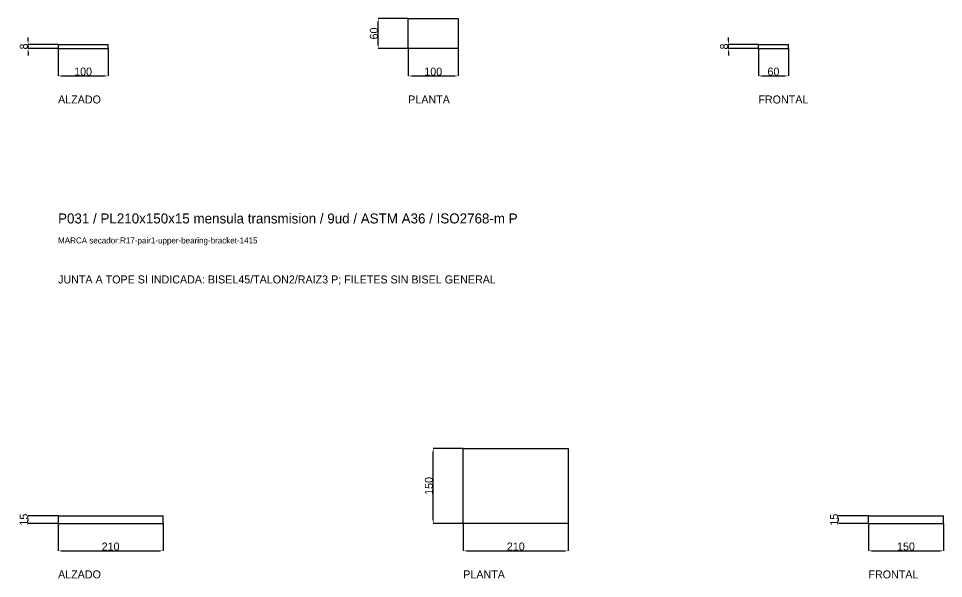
# Model space of a CAD drawing. Header units: millimetres. Extents: x -79 to 41330, y -75911 to 371.
# Drawn here: x -79 to 1770, y -40146 to -39026 of the extents above; entities that cross this region are included whole.
import ezdxf

# ---------------------------------------------------------------- set-up
doc = ezdxf.new("R2010")
doc.units = ezdxf.units.MM
for name, color, linetype in [('R17_COTAS_P', 1, 'Continuous'), ('R17_PIEZAS_P', 3, 'Continuous'), ('R17_TEXTOS', 7, 'Continuous')]:
    doc.layers.add(name, color=color, linetype=linetype)
doc.dimstyles.get("Standard").update_dxf_attribs({"dimtxt": 2.5, "dimasz": 2.5, "dimexe": 1.25, "dimexo": 0.625, "dimtad": 1, "dimcen": 2.5, "dimazin": 3, "dimtfac": 1, "dimtmove": 0, "dimatfit": 3})

# ---------------------------------------------------------------- blocks, each defined once
blk = doc.blocks.new('_CLOSEDFILLED')
at = {"color": 0, "linetype": 'BYBLOCK'}
blk.add_solid([(-1, 0.16), (0, 0), (-1, -0.16)], dxfattribs=at)
blk = doc.blocks.new('*D183')
for p, q in [((0, -39085.8), (0, -39140.8)), ((100, -39085.8), (100, -39140.8)), ((7, -39140.8), (93, -39140.8))]:
    blk.add_line(p, q)
at = {"layer": 'Defpoints'}
for p in [(0, -39085.8), (100, -39085.8), (0, -39140.8)]:
    blk.add_point(p, dxfattribs=at)
at = {"layer": 'R17_COTAS_P', "xscale": 7, "yscale": 7, "rotation": 180}
blk.add_blockref('_CLOSEDFILLED', (0, -39140.8), dxfattribs=at)
at = {"layer": 'R17_COTAS_P', "xscale": 7, "yscale": 7}
blk.add_blockref('_CLOSEDFILLED', (100, -39140.8), dxfattribs=at)
at = {"layer": 'R17_COTAS_P', "insert": (50, -39132.2), "char_height": 16, "attachment_point": 5}
blk.add_mtext('100', dxfattribs=at)
blk = doc.blocks.new('*D184')
for p, q in [((-60, -39070.8), (-60, -39063.8)), ((0, -39077.8), (-60, -39077.8)), ((-60, -39085.8), (-60, -39077.8)), ((0, -39085.8), (-60, -39085.8)), ((-60, -39092.8), (-60, -39099.8))]:
    blk.add_line(p, q)
at = {"layer": 'Defpoints'}
for p in [(-60, -39085.8), (0, -39077.8), (0, -39085.8)]:
    blk.add_point(p, dxfattribs=at)
at = {"layer": 'R17_COTAS_P', "xscale": 7, "yscale": 7}
for p, rotation in [((-60, -39077.8), 270), ((-60, -39085.8), 90)]:
    blk.add_blockref('_CLOSEDFILLED', p, dxfattribs=dict(at, rotation=rotation))
at = {"layer": 'R17_COTAS_P', "insert": (-68.6, -39081.8), "char_height": 16, "attachment_point": 5, "rotation": 90}
blk.add_mtext('8', dxfattribs=at)
blk = doc.blocks.new('*D185')
for p, q in [((700, -39085.8), (700, -39140.8)), ((800, -39085.8), (800, -39140.8)), ((707, -39140.8), (793, -39140.8))]:
    blk.add_line(p, q)
at = {"layer": 'Defpoints'}
for p in [(700, -39085.8), (800, -39085.8), (700, -39140.8)]:
    blk.add_point(p, dxfattribs=at)
at = {"layer": 'R17_COTAS_P', "xscale": 7, "yscale": 7, "rotation": 180}
blk.add_blockref('_CLOSEDFILLED', (700, -39140.8), dxfattribs=at)
at = {"layer": 'R17_COTAS_P', "xscale": 7, "yscale": 7}
blk.add_blockref('_CLOSEDFILLED', (800, -39140.8), dxfattribs=at)
at = {"layer": 'R17_COTAS_P', "insert": (750, -39132.2), "char_height": 16, "attachment_point": 5}
blk.add_mtext('100', dxfattribs=at)
blk = doc.blocks.new('*D186')
for p, q in [((700, -39025.8), (640, -39025.8)), ((640, -39078.8), (640, -39032.8)), ((700, -39085.8), (640, -39085.8))]:
    blk.add_line(p, q)
at = {"layer": 'Defpoints'}
for p in [(700, -39025.8), (640, -39085.8), (700, -39085.8)]:
    blk.add_point(p, dxfattribs=at)
at = {"layer": 'R17_COTAS_P', "xscale": 7, "yscale": 7}
for p, rotation in [((640, -39025.8), 90), ((640, -39085.8), 270)]:
    blk.add_blockref('_CLOSEDFILLED', p, dxfattribs=dict(at, rotation=rotation))
at = {"layer": 'R17_COTAS_P', "insert": (631.4, -39055.8), "char_height": 16, "attachment_point": 5, "rotation": 90}
blk.add_mtext('60', dxfattribs=at)
blk = doc.blocks.new('*D187')
for p, q in [((1400, -39085.8), (1400, -39140.8)), ((1460, -39085.8), (1460, -39140.8)), ((1407, -39140.8), (1453, -39140.8))]:
    blk.add_line(p, q)
at = {"layer": 'Defpoints'}
for p in [(1400, -39085.8), (1460, -39085.8), (1400, -39140.8)]:
    blk.add_point(p, dxfattribs=at)
at = {"layer": 'R17_COTAS_P', "xscale": 7, "yscale": 7, "rotation": 180}
blk.add_blockref('_CLOSEDFILLED', (1400, -39140.8), dxfattribs=at)
at = {"layer": 'R17_COTAS_P', "xscale": 7, "yscale": 7}
blk.add_blockref('_CLOSEDFILLED', (1460, -39140.8), dxfattribs=at)
at = {"layer": 'R17_COTAS_P', "insert": (1430, -39132.2), "char_height": 16, "attachment_point": 5}
blk.add_mtext('60', dxfattribs=at)
blk = doc.blocks.new('*D188')
for p, q in [((1340, -39070.8), (1340, -39063.8)), ((1400, -39077.8), (1340, -39077.8)), ((1340, -39085.8), (1340, -39077.8)), ((1400, -39085.8), (1340, -39085.8)), ((1340, -39092.8), (1340, -39099.8))]:
    blk.add_line(p, q)
at = {"layer": 'Defpoints'}
for p in [(1340, -39085.8), (1400, -39077.8), (1400, -39085.8)]:
    blk.add_point(p, dxfattribs=at)
at = {"layer": 'R17_COTAS_P', "xscale": 7, "yscale": 7}
for p, rotation in [((1340, -39077.8), 270), ((1340, -39085.8), 90)]:
    blk.add_blockref('_CLOSEDFILLED', p, dxfattribs=dict(at, rotation=rotation))
at = {"layer": 'R17_COTAS_P', "insert": (1331.4, -39081.8), "char_height": 16, "attachment_point": 5, "rotation": 90}
blk.add_mtext('8', dxfattribs=at)
blk = doc.blocks.new('*D189')
for p, q in [((0, -40035.8), (0, -40090.8)), ((210, -40035.8), (210, -40090.8)), ((7, -40090.8), (203, -40090.8))]:
    blk.add_line(p, q)
at = {"layer": 'Defpoints'}
for p in [(0, -40035.8), (210, -40035.8), (0, -40090.8)]:
    blk.add_point(p, dxfattribs=at)
at = {"layer": 'R17_COTAS_P', "xscale": 7, "yscale": 7, "rotation": 180}
blk.add_blockref('_CLOSEDFILLED', (0, -40090.8), dxfattribs=at)
at = {"layer": 'R17_COTAS_P', "xscale": 7, "yscale": 7}
blk.add_blockref('_CLOSEDFILLED', (210, -40090.8), dxfattribs=at)
at = {"layer": 'R17_COTAS_P', "insert": (105, -40082.2), "char_height": 16, "attachment_point": 5}
blk.add_mtext('210', dxfattribs=at)
blk = doc.blocks.new('*D190')
for p, q in [((0, -40020.8), (-60, -40020.8)), ((-60, -40028.8), (-60, -40027.8)), ((0, -40035.8), (-60, -40035.8))]:
    blk.add_line(p, q)
at = {"layer": 'Defpoints'}
for p in [(0, -40020.8), (-60, -40035.8), (0, -40035.8)]:
    blk.add_point(p, dxfattribs=at)
at = {"layer": 'R17_COTAS_P', "xscale": 7, "yscale": 7}
for p, rotation in [((-60, -40020.8), 90), ((-60, -40035.8), 270)]:
    blk.add_blockref('_CLOSEDFILLED', p, dxfattribs=dict(at, rotation=rotation))
at = {"layer": 'R17_COTAS_P', "insert": (-68.6, -40028.3), "char_height": 16, "attachment_point": 5, "rotation": 90}
blk.add_mtext('15', dxfattribs=at)
blk = doc.blocks.new('*D191')
for p, q in [((810, -40035.8), (810, -40090.8)), ((1020, -40035.8), (1020, -40090.8)), ((817, -40090.8), (1013, -40090.8))]:
    blk.add_line(p, q)
at = {"layer": 'Defpoints'}
for p in [(810, -40035.8), (1020, -40035.8), (810, -40090.8)]:
    blk.add_point(p, dxfattribs=at)
at = {"layer": 'R17_COTAS_P', "xscale": 7, "yscale": 7, "rotation": 180}
blk.add_blockref('_CLOSEDFILLED', (810, -40090.8), dxfattribs=at)
at = {"layer": 'R17_COTAS_P', "xscale": 7, "yscale": 7}
blk.add_blockref('_CLOSEDFILLED', (1020, -40090.8), dxfattribs=at)
at = {"layer": 'R17_COTAS_P', "insert": (915, -40082.2), "char_height": 16, "attachment_point": 5}
blk.add_mtext('210', dxfattribs=at)
blk = doc.blocks.new('*D192')
for p, q in [((810, -39885.8), (750, -39885.8)), ((750, -40028.8), (750, -39892.8)), ((810, -40035.8), (750, -40035.8))]:
    blk.add_line(p, q)
at = {"layer": 'Defpoints'}
for p in [(810, -39885.8), (750, -40035.8), (810, -40035.8)]:
    blk.add_point(p, dxfattribs=at)
at = {"layer": 'R17_COTAS_P', "xscale": 7, "yscale": 7}
for p, rotation in [((750, -39885.8), 90), ((750, -40035.8), 270)]:
    blk.add_blockref('_CLOSEDFILLED', p, dxfattribs=dict(at, rotation=rotation))
at = {"layer": 'R17_COTAS_P', "insert": (741.4, -39960.8), "char_height": 16, "attachment_point": 5, "rotation": 90}
blk.add_mtext('150', dxfattribs=at)
blk = doc.blocks.new('*D193')
for p, q in [((1620, -40035.8), (1620, -40090.8)), ((1770, -40035.8), (1770, -40090.8)), ((1627, -40090.8), (1763, -40090.8))]:
    blk.add_line(p, q)
at = {"layer": 'Defpoints'}
for p in [(1620, -40035.8), (1770, -40035.8), (1620, -40090.8)]:
    blk.add_point(p, dxfattribs=at)
at = {"layer": 'R17_COTAS_P', "xscale": 7, "yscale": 7, "rotation": 180}
blk.add_blockref('_CLOSEDFILLED', (1620, -40090.8), dxfattribs=at)
at = {"layer": 'R17_COTAS_P', "xscale": 7, "yscale": 7}
blk.add_blockref('_CLOSEDFILLED', (1770, -40090.8), dxfattribs=at)
at = {"layer": 'R17_COTAS_P', "insert": (1695, -40082.2), "char_height": 16, "attachment_point": 5}
blk.add_mtext('150', dxfattribs=at)
blk = doc.blocks.new('*D194')
for p, q in [((1620, -40020.8), (1560, -40020.8)), ((1560, -40028.8), (1560, -40027.8)), ((1620, -40035.8), (1560, -40035.8))]:
    blk.add_line(p, q)
at = {"layer": 'Defpoints'}
for p in [(1620, -40020.8), (1560, -40035.8), (1620, -40035.8)]:
    blk.add_point(p, dxfattribs=at)
at = {"layer": 'R17_COTAS_P', "xscale": 7, "yscale": 7}
for p, rotation in [((1560, -40020.8), 90), ((1560, -40035.8), 270)]:
    blk.add_blockref('_CLOSEDFILLED', p, dxfattribs=dict(at, rotation=rotation))
at = {"layer": 'R17_COTAS_P', "insert": (1551.4, -40028.3), "char_height": 16, "attachment_point": 5, "rotation": 90}
blk.add_mtext('15', dxfattribs=at)

msp = doc.modelspace()

# ---------------------------------------------------------------- linework, layer by layer
at = {"layer": 'R17_PIEZAS_P'}
for p, q in [((700, -39085.803), (700, -39025.803)), ((700, -39025.803), (800, -39025.803)), ((800, -39025.803), (800, -39085.803)), ((0, -39077.803), (100, -39077.803)), ((0, -39077.803), (0, -39085.803)), ((0, -39085.803), (100, -39085.803)), ((100, -39085.803), (100, -39077.803)), ((800, -39085.803), (700, -39085.803)), ((1400, -39077.803), (1460, -39077.803)), ((1400, -39085.803), (1400, -39077.803)), ((1400, -39085.803), (1460, -39085.803)), ((1460, -39085.803), (1460, -39077.803)), ((810, -40035.803), (810, -39885.803)), ((810, -39885.803), (1020, -39885.803)), ((1020, -39885.803), (1020, -40035.803)), ((0, -40020.803), (210, -40020.803)), ((0, -40020.803), (0, -40035.803)), ((210, -40035.803), (210, -40020.803)), ((1620, -40020.803), (1770, -40020.803)), ((1620, -40035.803), (1620, -40020.803)), ((1770, -40035.803), (1770, -40020.803)), ((0, -40035.803), (210, -40035.803)), ((1020, -40035.803), (810, -40035.803)), ((1620, -40035.803), (1770, -40035.803))]:
    msp.add_line(p, q, dxfattribs=at)

# ---------------------------------------------------------------- texts
at = {"layer": 'R17_TEXTOS'}
for s, height, p in [('ALZADO', 16, (0, -39195.803)), ('PLANTA', 16, (700, -39195.803)), ('FRONTAL', 16, (1400, -39195.803)), ('P031 / PL210x150x15 mensula transmision / 9ud / ASTM A36 / ISO2768-m P', 20, (0, -39435.803)), ('MARCA secador:R17-pair1-upper-bearing-bracket-1415', 12, (0, -39475.803)), ('JUNTA A TOPE SI INDICADA: BISEL45/TALON2/RAIZ3 P; FILETES SIN BISEL GENERAL', 16, (0, -39555.803)), ('ALZADO', 16, (0, -40145.803)), ('PLANTA', 16, (810, -40145.803)), ('FRONTAL', 16, (1620, -40145.803))]:
    msp.add_text(s, height=height, dxfattribs=at).set_placement(p)

# ---------------------------------------------------------------- dimensions: what is measured, and where the dimension line sits
at = {"layer": 'R17_COTAS_P'}
for base, p1, p2, picture, middle in [((640, -39085.803), (700, -39085.803), (700, -39025.803), '*D186', (631.375, -39055.803)), ((-60, -39085.803), (0, -39085.803), (0, -39077.803), '*D184', (-68.625, -39081.803)), ((1340, -39085.803), (1400, -39085.803), (1400, -39077.803), '*D188', (1331.375, -39081.803)), ((750, -40035.803), (810, -40035.803), (810, -39885.803), '*D192', (741.375, -39960.803)), ((-60, -40035.803), (0, -40035.803), (0, -40020.803), '*D190', (-68.625, -40028.303)), ((1560, -40035.803), (1620, -40035.803), (1620, -40020.803), '*D194', (1551.375, -40028.303))]:
    dim = msp.add_linear_dim(base=base, p1=p1, p2=p2, angle=90, dimstyle='Standard', override={"dimtxt": 16, "dimasz": 7, "dimtad": 1, "dimdec": 2}, dxfattribs=at)
    dim.commit()
    dim.dimension.update_dxf_attribs({"geometry": picture, "text_midpoint": middle})
for base, p1, p2, picture, middle in [((0, -39140.803), (0, -39085.803), (100, -39085.803), '*D183', (50, -39132.178)), ((700, -39140.803), (700, -39085.803), (800, -39085.803), '*D185', (750, -39132.178)), ((1400, -39140.803), (1400, -39085.803), (1460, -39085.803), '*D187', (1430, -39132.178)), ((0, -40090.803), (0, -40035.803), (210, -40035.803), '*D189', (105, -40082.178)), ((810, -40090.803), (810, -40035.803), (1020, -40035.803), '*D191', (915, -40082.178)), ((1620, -40090.803), (1620, -40035.803), (1770, -40035.803), '*D193', (1695, -40082.178))]:
    dim = msp.add_linear_dim(base=base, p1=p1, p2=p2, dimstyle='Standard', override={"dimtxt": 16, "dimasz": 7, "dimtad": 1, "dimdec": 2}, dxfattribs=at)
    dim.commit()
    dim.dimension.update_dxf_attribs({"geometry": picture, "text_midpoint": middle})

doc.saveas('drawing.dxf')
